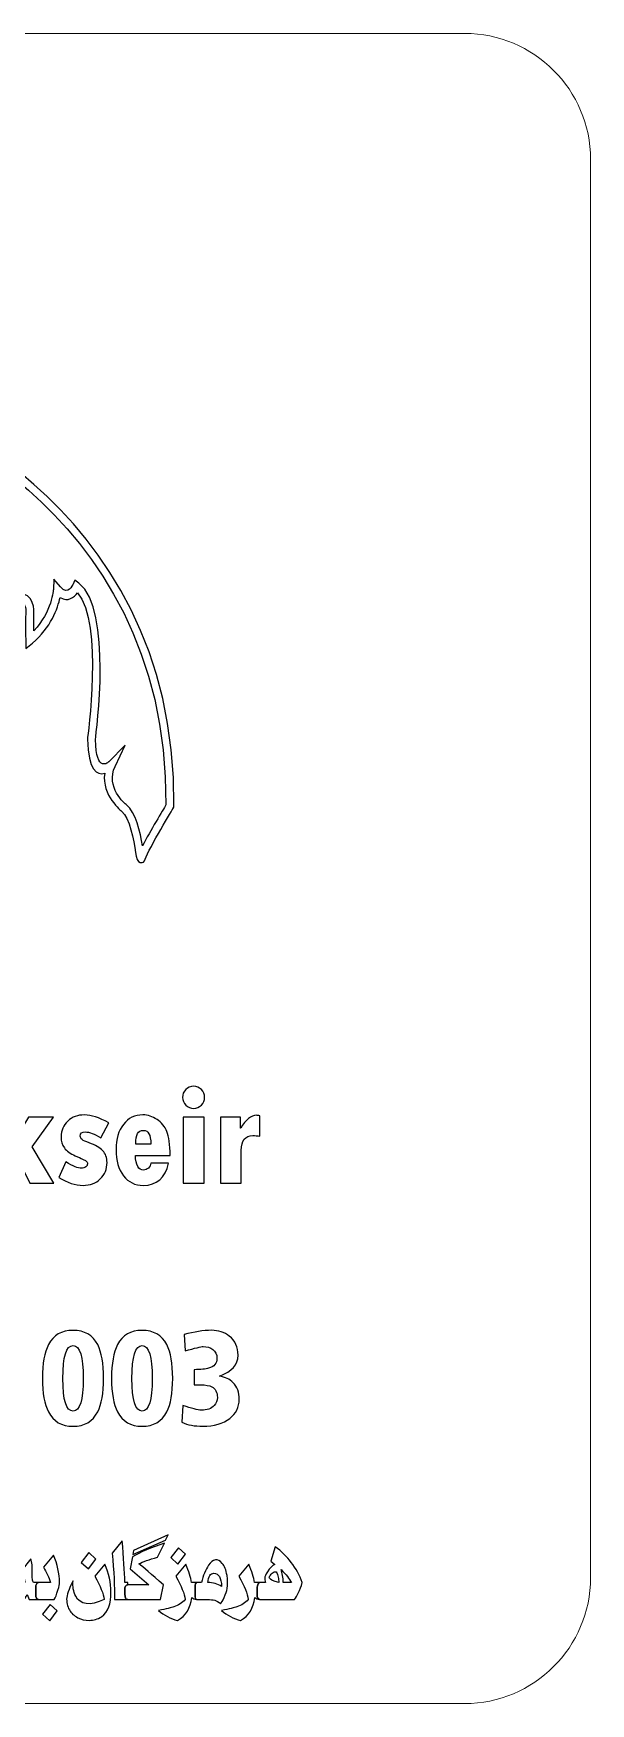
# Model space of a CAD drawing. Header units: millimetres. Extents: x -98 to 20, y -25 to 25.
# Drawn here: x -65.1 to -48.49, y -25.04 to 24.76 of the extents above; entities that cross this region are included whole.
import ezdxf

# ---------------------------------------------------------------- set-up
doc = ezdxf.new("R2010")
doc.units = ezdxf.units.MM
doc.header["$MEASUREMENT"] = 0
doc.layers.add('Layer 1', color=7, linetype='Continuous')

msp = doc.modelspace()

# ---------------------------------------------------------------- linework, layer by layer
at = {"layer": 'Layer 1', "color": 250, "lineweight": 18}
msp.add_open_spline([(-94.5401, 24.7584), (-94.5401, 24.7584), (-52.2477, 24.7584), (-52.2477, 24.7584), (-50.1802, 24.7584), (-48.4939, 23.0721), (-48.4939, 21.0046), (-48.4939, 21.0046), (-48.4939, -21.2878), (-48.4939, -21.2878), (-48.4939, -23.3553), (-50.1802, -25.0416), (-52.2477, -25.0416), (-52.2477, -25.0416), (-94.5401, -25.0416), (-94.5401, -25.0416), (-96.6076, -25.0416), (-98.2939, -23.3553), (-98.2939, -21.2878), (-98.2939, -21.2878), (-98.2939, 21.0046), (-98.2939, 21.0046), (-98.2939, 23.0721), (-96.6076, 24.7584), (-94.5401, 24.7584)], degree=3, knots=[0, 0, 0, 0, 0.125, 0.125, 0.125, 0.25, 0.25, 0.25, 0.375, 0.375, 0.375, 0.5, 0.5, 0.5, 0.625, 0.625, 0.625, 0.75, 0.75, 0.75, 0.875, 0.875, 0.875, 1, 1, 1, 1], dxfattribs=at)
at = {"layer": 'Layer 1', "color": 240}
for points, knots in [([(-69.3681, 13.9011), (-69.3681, 13.9011), (-69.3423, 13.8919), (-69.3423, 13.8919), (-69.3182, 13.8837), (-60.8168, 11.0794), (-60.9125, 1.7179), (-60.9125, 1.7179), (-60.9129, 1.685), (-60.9129, 1.685), (-60.9129, 1.685), (-60.9293, 1.6576), (-60.9293, 1.6576), (-60.9311, 1.6543), (-61.6407, 0.4813), (-61.7706, 0.1349), (-61.7891, 0.0553), (-61.8354, 0.0237), (-61.9125, 0.0373), (-61.9125, 0.0373), (-61.9153, 0.0377), (-61.9153, 0.0377), (-62.0052, 0.0556), (-62.0245, 0.1682), (-62.0541, 0.3403), (-62.1137, 0.6869), (-62.2347, 1.3886), (-62.4631, 1.5602), (-62.4631, 1.5602), (-62.4659, 1.5625), (-62.4659, 1.5625), (-62.4678, 1.564), (-63.0729, 2.0376), (-62.9751, 2.6969), (-63.1968, 2.6401), (-63.4692, 2.7671), (-63.4912, 3.7109), (-63.4912, 3.7109), (-63.4902, 3.729), (-63.4902, 3.729), (-63.4888, 3.7393), (-63.0026, 7.182), (-63.7886, 8.0814), (-63.8856, 7.948), (-64.064, 7.7886), (-64.3023, 7.9411), (-64.3738, 7.6228), (-64.5754, 7.0342), (-65.1304, 6.5819), (-65.1304, 6.5819), (-65.3255, 6.4227), (-65.3255, 6.4227), (-65.3255, 6.7442), (-65.3513, 7.1562), (-65.3245, 7.4587), (-65.3245, 7.4597), (-65.2793, 7.8324), (-65.5827, 7.835), (-65.6783, 7.8273), (-66.2406, 7.8181), (-66.3974, 8.6353), (-66.3974, 8.6353), (-66.7342, 8.2057), (-66.7342, 8.2057), (-66.7342, 8.2057), (-66.7788, 8.4729), (-66.7788, 8.4729), (-66.7789, 8.4742), (-66.8605, 8.9607), (-67.2839, 9.0399), (-67.2839, 9.0399), (-67.3012, 9.043), (-67.3012, 9.043), (-67.3012, 9.043), (-67.318, 9.0521), (-67.318, 9.0521), (-67.3201, 9.0533), (-68.0774, 9.4672), (-67.9204, 10.515), (-67.9511, 10.6596), (-68.1783, 11.6251), (-68.8751, 12.0693), (-68.789, 11.9071), (-68.7043, 11.7062), (-68.6429, 11.4857), (-68.5505, 11.1535), (-68.502, 10.7705), (-68.5674, 10.4031), (-68.5674, 10.4031), (-68.5852, 10.304), (-68.5852, 10.304), (-68.5852, 10.304), (-68.6853, 10.304), (-68.6853, 10.304), (-68.6881, 10.304), (-69.5896, 10.3043), (-70.2534, 10.9906), (-70.4348, 10.7602), (-70.8681, 10.3865), (-71.4233, 11.0947), (-71.4717, 11.128), (-71.7261, 11.294), (-71.9318, 11.2517), (-71.8647, 11.032), (-71.7544, 10.8157), (-71.5863, 10.6121), (-71.5863, 10.6121), (-71.4698, 10.4709), (-71.4698, 10.4709), (-71.4698, 10.4709), (-71.6458, 10.4206), (-71.6458, 10.4206), (-71.6468, 10.4204), (-72.044, 10.3051), (-72.4442, 10.7398), (-72.4442, 10.7398), (-72.4551, 10.7515), (-72.4551, 10.7515), (-72.4551, 10.7515), (-72.463, 10.7674), (-72.463, 10.7674), (-72.463, 10.7674), (-72.4711, 10.7865), (-72.4836, 10.8215), (-72.4836, 10.8215), (-72.4965, 10.8197), (-72.4965, 10.8197), (-72.9966, 10.1678), (-73.4804, 10.3159), (-73.7884, 10.5414), (-73.9137, 10.6328), (-74.0079, 10.7383), (-74.0598, 10.803), (-74.1049, 10.8016), (-74.152, 10.8074), (-74.1972, 10.8264), (-74.211, 10.7885), (-74.2199, 10.7674), (-74.2199, 10.7674), (-74.2199, 10.7674), (-74.228, 10.7512), (-74.228, 10.7512), (-74.228, 10.7512), (-74.2396, 10.7389), (-74.2396, 10.7389), (-74.6457, 10.3055), (-75.0466, 10.4204), (-75.0476, 10.4206), (-75.0476, 10.4206), (-75.2249, 10.4713), (-75.2249, 10.4713), (-75.2249, 10.4713), (-75.1065, 10.6124), (-75.1065, 10.6124), (-74.9501, 10.7989), (-74.8431, 10.9961), (-74.7738, 11.1967), (-74.9787, 11.2827), (-75.2688, 11.1023), (-75.336, 11.0573), (-75.8944, 10.3447), (-76.3287, 10.7237), (-76.508, 10.9523), (-77.1722, 10.2661), (-78.0747, 10.2658), (-78.0774, 10.2658), (-78.0774, 10.2658), (-78.1776, 10.2658), (-78.1776, 10.2658), (-78.1776, 10.2658), (-78.1952, 10.3646), (-78.1952, 10.3646), (-78.2608, 10.7319), (-78.2124, 11.1151), (-78.1199, 11.4474), (-78.0586, 11.668), (-77.9736, 11.8691), (-77.8873, 12.0312), (-78.5849, 11.5872), (-78.8122, 10.6216), (-78.8427, 10.4768), (-78.6852, 9.429), (-79.4436, 9.0151), (-79.4456, 9.014), (-79.4456, 9.014), (-79.4625, 9.0048), (-79.4625, 9.0048), (-79.4625, 9.0048), (-79.4798, 9.0018), (-79.4798, 9.0018), (-79.9037, 8.9225), (-79.9853, 8.436), (-79.9854, 8.4348), (-79.9854, 8.4348), (-80.0298, 8.1676), (-80.0298, 8.1676), (-80.0298, 8.1676), (-80.3677, 8.5972), (-80.3677, 8.5972), (-80.5242, 7.7799), (-81.0867, 7.7889), (-81.1825, 7.7965), (-81.4861, 7.794), (-81.441, 7.4216), (-81.441, 7.4206), (-81.4142, 7.1182), (-81.44, 6.7063), (-81.44, 6.385), (-81.44, 6.385), (-81.6352, 6.5437), (-81.6352, 6.5437), (-82.1911, 6.9962), (-82.3926, 7.5848), (-82.4639, 7.9031), (-82.7025, 7.7507), (-82.8812, 7.91), (-82.9783, 8.0434), (-83.7653, 7.1442), (-83.2782, 3.7011), (-83.2768, 3.6909), (-83.2768, 3.6909), (-83.2758, 3.6722), (-83.2758, 3.6722), (-83.2981, 2.728), (-83.571, 2.6015), (-83.7931, 2.6585), (-83.6944, 1.9994), (-84.3002, 1.5258), (-84.3021, 1.5243), (-84.3021, 1.5243), (-84.305, 1.5221), (-84.305, 1.5221), (-84.5337, 1.3504), (-84.6547, 0.6489), (-84.7143, 0.3023), (-84.7439, 0.1299), (-84.7646, 0.0172), (-84.8533, -0.0005), (-84.8533, -0.0005), (-84.856, -0.0008), (-84.856, -0.0008), (-84.9331, -0.0143), (-84.9794, 0.0172), (-84.9979, 0.0966), (-85.1282, 0.443), (-85.8383, 1.6162), (-85.8401, 1.6194), (-85.8401, 1.6194), (-85.8567, 1.6468), (-85.8567, 1.6468), (-85.8567, 1.6468), (-85.857, 1.6797), (-85.857, 1.6797), (-85.9448, 10.2595), (-78.8056, 13.3311), (-77.5941, 13.7906), (-77.9502, 13.795), (-78.2888, 13.9527), (-78.3389, 14.5139), (-78.3389, 14.5139), (-78.3528, 14.6705), (-78.3528, 14.6705), (-78.3528, 14.6705), (-78.1981, 14.6416), (-78.1981, 14.6416), (-78.1963, 14.6414), (-77.5363, 14.4983), (-77.3825, 14.9208), (-77.3825, 14.9208), (-77.3765, 14.937), (-77.3765, 14.937), (-77.3765, 14.937), (-77.367, 14.9502), (-77.367, 14.9502), (-77.3661, 14.9516), (-77.0885, 15.36), (-76.7635, 15.6015), (-76.7635, 15.6015), (-77.2939, 16.0162), (-77.2939, 16.0162), (-77.2939, 16.0162), (-77.1805, 16.111), (-77.1805, 16.111), (-77.1773, 16.1136), (-76.1384, 16.9756), (-75.0926, 16.8339), (-75.1289, 17.1229), (-75.1296, 17.6948), (-74.6719, 18.0925), (-74.6719, 18.0925), (-74.6719, 18.5607), (-74.6719, 18.5607), (-74.6719, 18.5607), (-74.1024, 18.5607), (-74.1024, 18.5607), (-74.0691, 18.7865), (-73.9378, 19.2883), (-73.4241, 19.4346), (-73.4241, 19.4346), (-73.371, 19.4496), (-73.371, 19.4496), (-73.371, 19.4496), (-73.325, 19.419), (-73.325, 19.419), (-73.3233, 19.418), (-72.7991, 19.0623), (-72.7773, 18.5607), (-72.7773, 18.5607), (-71.9281, 18.5607), (-71.9281, 18.5607), (-71.9281, 18.5607), (-71.9281, 17.986), (-71.9281, 17.986), (-71.8056, 17.8391), (-71.365, 17.2579), (-71.5902, 16.7419), (-71.1305, 16.7412), (-70.0932, 16.6668), (-69.6256, 16.0435), (-69.6256, 16.0435), (-69.5582, 15.9533), (-69.5582, 15.9533), (-69.5582, 15.9533), (-69.9707, 15.606), (-69.9707, 15.606), (-69.8192, 15.5039), (-69.5895, 15.3293), (-69.5168, 15.166), (-69.5168, 15.166), (-69.5148, 15.1619), (-69.5148, 15.1619), (-69.5141, 15.1603), (-69.2867, 14.5384), (-68.4811, 14.6654), (-68.4811, 14.6654), (-68.2836, 14.6964), (-68.2836, 14.6964), (-68.2836, 14.6964), (-68.3502, 14.5077), (-68.3502, 14.5077), (-68.351, 14.5057), (-68.5597, 13.9041), (-69.3681, 13.9011)], [0, 0, 0, 0, 0.0087719, 0.0087719, 0.0087719, 0.0175439, 0.0175439, 0.0175439, 0.0263158, 0.0263158, 0.0263158, 0.0350877, 0.0350877, 0.0350877, 0.0438596, 0.0438596, 0.0438596, 0.0526316, 0.0526316, 0.0526316, 0.0614035, 0.0614035, 0.0614035, 0.0701754, 0.0701754, 0.0701754, 0.0789474, 0.0789474, 0.0789474, 0.0877193, 0.0877193, 0.0877193, 0.0964912, 0.0964912, 0.0964912, 0.1052632, 0.1052632, 0.1052632, 0.1140351, 0.1140351, 0.1140351, 0.122807, 0.122807, 0.122807, 0.1315789, 0.1315789, 0.1315789, 0.1403509, 0.1403509, 0.1403509, 0.1491228, 0.1491228, 0.1491228, 0.1578947, 0.1578947, 0.1578947, 0.1666667, 0.1666667, 0.1666667, 0.1754386, 0.1754386, 0.1754386, 0.1842105, 0.1842105, 0.1842105, 0.1929825, 0.1929825, 0.1929825, 0.2017544, 0.2017544, 0.2017544, 0.2105263, 0.2105263, 0.2105263, 0.2192982, 0.2192982, 0.2192982, 0.2280702, 0.2280702, 0.2280702, 0.2368421, 0.2368421, 0.2368421, 0.245614, 0.245614, 0.245614, 0.254386, 0.254386, 0.254386, 0.2631579, 0.2631579, 0.2631579, 0.2719298, 0.2719298, 0.2719298, 0.2807018, 0.2807018, 0.2807018, 0.2894737, 0.2894737, 0.2894737, 0.2982456, 0.2982456, 0.2982456, 0.3070175, 0.3070175, 0.3070175, 0.3157895, 0.3157895, 0.3157895, 0.3245614, 0.3245614, 0.3245614, 0.3333333, 0.3333333, 0.3333333, 0.3421053, 0.3421053, 0.3421053, 0.3508772, 0.3508772, 0.3508772, 0.3596491, 0.3596491, 0.3596491, 0.3684211, 0.3684211, 0.3684211, 0.377193, 0.377193, 0.377193, 0.3859649, 0.3859649, 0.3859649, 0.3947368, 0.3947368, 0.3947368, 0.4035088, 0.4035088, 0.4035088, 0.4122807, 0.4122807, 0.4122807, 0.4210526, 0.4210526, 0.4210526, 0.4298246, 0.4298246, 0.4298246, 0.4385965, 0.4385965, 0.4385965, 0.4473684, 0.4473684, 0.4473684, 0.4561404, 0.4561404, 0.4561404, 0.4649123, 0.4649123, 0.4649123, 0.4736842, 0.4736842, 0.4736842, 0.4824561, 0.4824561, 0.4824561, 0.4912281, 0.4912281, 0.4912281, 0.5, 0.5, 0.5, 0.5087719, 0.5087719, 0.5087719, 0.5175439, 0.5175439, 0.5175439, 0.5263158, 0.5263158, 0.5263158, 0.5350877, 0.5350877, 0.5350877, 0.5438596, 0.5438596, 0.5438596, 0.5526316, 0.5526316, 0.5526316, 0.5614035, 0.5614035, 0.5614035, 0.5701754, 0.5701754, 0.5701754, 0.5789474, 0.5789474, 0.5789474, 0.5877193, 0.5877193, 0.5877193, 0.5964912, 0.5964912, 0.5964912, 0.6052632, 0.6052632, 0.6052632, 0.6140351, 0.6140351, 0.6140351, 0.622807, 0.622807, 0.622807, 0.6315789, 0.6315789, 0.6315789, 0.6403509, 0.6403509, 0.6403509, 0.6491228, 0.6491228, 0.6491228, 0.6578947, 0.6578947, 0.6578947, 0.6666667, 0.6666667, 0.6666667, 0.6754386, 0.6754386, 0.6754386, 0.6842105, 0.6842105, 0.6842105, 0.6929825, 0.6929825, 0.6929825, 0.7017544, 0.7017544, 0.7017544, 0.7105263, 0.7105263, 0.7105263, 0.7192982, 0.7192982, 0.7192982, 0.7280702, 0.7280702, 0.7280702, 0.7368421, 0.7368421, 0.7368421, 0.745614, 0.745614, 0.745614, 0.754386, 0.754386, 0.754386, 0.7631579, 0.7631579, 0.7631579, 0.7719298, 0.7719298, 0.7719298, 0.7807018, 0.7807018, 0.7807018, 0.7894737, 0.7894737, 0.7894737, 0.7982456, 0.7982456, 0.7982456, 0.8070175, 0.8070175, 0.8070175, 0.8157895, 0.8157895, 0.8157895, 0.8245614, 0.8245614, 0.8245614, 0.8333333, 0.8333333, 0.8333333, 0.8421053, 0.8421053, 0.8421053, 0.8508772, 0.8508772, 0.8508772, 0.8596491, 0.8596491, 0.8596491, 0.8684211, 0.8684211, 0.8684211, 0.877193, 0.877193, 0.877193, 0.8859649, 0.8859649, 0.8859649, 0.8947368, 0.8947368, 0.8947368, 0.9035088, 0.9035088, 0.9035088, 0.9122807, 0.9122807, 0.9122807, 0.9210526, 0.9210526, 0.9210526, 0.9298246, 0.9298246, 0.9298246, 0.9385965, 0.9385965, 0.9385965, 0.9473684, 0.9473684, 0.9473684, 0.9561404, 0.9561404, 0.9561404, 0.9649123, 0.9649123, 0.9649123, 0.9736842, 0.9736842, 0.9736842, 0.9824561, 0.9824561, 0.9824561, 0.9912281, 0.9912281, 0.9912281, 1, 1, 1, 1]), ([(-70.0616, 13.871), (-70.0616, 13.871), (-70.0624, 13.87), (-70.0624, 13.87), (-70.0624, 13.87), (-70.0681, 13.873), (-70.0681, 13.873), (-70.3146, 13.9478), (-70.5448, 14.0155), (-70.6028, 14.0325), (-70.6629, 14.0348), (-70.7218, 14.0333), (-70.7793, 14.0285), (-70.8342, 14.0237), (-70.8861, 14.0161), (-70.9348, 14.0059), (-70.9871, 13.9902), (-71.04, 13.9691), (-71.0928, 13.9415), (-71.2605, 13.8508), (-71.4024, 13.7008), (-71.5208, 13.5212), (-71.6044, 13.3773), (-71.7521, 13.0989), (-71.8646, 12.7511), (-71.9287, 12.5391), (-71.9715, 12.3359), (-71.9952, 12.1735), (-72.022, 11.9399), (-72.0283, 11.7154), (-71.9861, 11.4826), (-71.6471, 11.5505), (-71.2693, 11.2787), (-71.2681, 11.2779), (-71.2681, 11.2779), (-71.2579, 11.2697), (-71.2579, 11.2697), (-71.2579, 11.2697), (-71.247, 11.2558), (-71.247, 11.2558), (-70.7271, 10.579), (-70.3731, 11.2373), (-70.3721, 11.2391), (-70.3721, 11.2391), (-70.2888, 11.3965), (-70.2888, 11.3965), (-70.2888, 11.3965), (-70.1748, 11.2597), (-70.1748, 11.2597), (-69.7002, 10.6899), (-69.0394, 10.5734), (-68.7879, 10.5496), (-68.7545, 10.8463), (-68.798, 11.1519), (-68.8732, 11.4221), (-68.9995, 11.8761), (-69.1932, 12.2177), (-69.2616, 12.2411), (-69.2616, 12.2411), (-69.1911, 12.4694), (-69.1911, 12.4694), (-69.1911, 12.4694), (-69.1817, 12.4668), (-69.1817, 12.4668), (-67.9792, 12.1245), (-67.6827, 10.545), (-67.6818, 10.5405), (-67.6818, 10.5405), (-67.6782, 10.5205), (-67.6782, 10.5205), (-67.6782, 10.5205), (-67.6814, 10.4998), (-67.6814, 10.4998), (-67.8135, 9.6794), (-67.3089, 9.3263), (-67.2193, 9.2706), (-66.8765, 9.1975), (-66.7013, 8.9383), (-66.6163, 8.7429), (-66.6163, 8.7429), (-66.2131, 9.2576), (-66.2131, 9.2576), (-66.2131, 9.2576), (-66.1943, 8.9428), (-66.1943, 8.9428), (-66.1384, 7.9967), (-65.6038, 8.073), (-65.6025, 8.0731), (-65.6025, 8.0731), (-65.5857, 8.0745), (-65.5857, 8.0745), (-65.048, 8.0745), (-65.0789, 7.5251), (-65.0861, 7.4465), (-65.0861, 7.4465), (-65.0861, 6.9478), (-65.0861, 6.9478), (-64.5514, 7.5091), (-64.5032, 8.1803), (-64.5032, 8.1821), (-64.5032, 8.1821), (-64.4875, 8.4836), (-64.4875, 8.4836), (-64.4875, 8.4836), (-64.2926, 8.2532), (-64.2926, 8.2532), (-64.069, 7.9884), (-63.9241, 8.3191), (-63.9239, 8.32), (-63.9239, 8.32), (-63.8613, 8.4577), (-63.8613, 8.4577), (-63.8613, 8.4577), (-63.742, 8.3653), (-63.742, 8.3653), (-62.7324, 7.5837), (-63.2251, 3.9032), (-63.2522, 3.7061), (-63.2258, 2.6686), (-62.8569, 3.0373), (-62.8559, 3.0383), (-62.8559, 3.0383), (-62.3627, 3.5315), (-62.3627, 3.5315), (-62.3627, 3.5315), (-62.6631, 2.9021), (-62.6631, 2.9021), (-62.9584, 2.2836), (-62.3657, 1.788), (-62.3199, 1.7511), (-62.0524, 1.5498), (-61.9181, 0.9367), (-61.8454, 0.5346), (-61.6177, 0.973), (-61.2357, 1.6114), (-61.1512, 1.7519), (-61.0773, 10.9131), (-69.3955, 13.6574), (-69.4193, 13.6656), (-69.4193, 13.6656), (-69.4225, 13.667), (-69.4225, 13.667), (-69.5398, 13.7107), (-69.8086, 13.7943), (-70.0616, 13.871)], [0, 0, 0, 0, 0.0208333, 0.0208333, 0.0208333, 0.0416667, 0.0416667, 0.0416667, 0.0625, 0.0625, 0.0625, 0.0833333, 0.0833333, 0.0833333, 0.1041667, 0.1041667, 0.1041667, 0.125, 0.125, 0.125, 0.1458333, 0.1458333, 0.1458333, 0.1666667, 0.1666667, 0.1666667, 0.1875, 0.1875, 0.1875, 0.2083333, 0.2083333, 0.2083333, 0.2291667, 0.2291667, 0.2291667, 0.25, 0.25, 0.25, 0.2708333, 0.2708333, 0.2708333, 0.2916667, 0.2916667, 0.2916667, 0.3125, 0.3125, 0.3125, 0.3333333, 0.3333333, 0.3333333, 0.3541667, 0.3541667, 0.3541667, 0.375, 0.375, 0.375, 0.3958333, 0.3958333, 0.3958333, 0.4166667, 0.4166667, 0.4166667, 0.4375, 0.4375, 0.4375, 0.4583333, 0.4583333, 0.4583333, 0.4791667, 0.4791667, 0.4791667, 0.5, 0.5, 0.5, 0.5208333, 0.5208333, 0.5208333, 0.5416667, 0.5416667, 0.5416667, 0.5625, 0.5625, 0.5625, 0.5833333, 0.5833333, 0.5833333, 0.6041667, 0.6041667, 0.6041667, 0.625, 0.625, 0.625, 0.6458333, 0.6458333, 0.6458333, 0.6666667, 0.6666667, 0.6666667, 0.6875, 0.6875, 0.6875, 0.7083333, 0.7083333, 0.7083333, 0.7291667, 0.7291667, 0.7291667, 0.75, 0.75, 0.75, 0.7708333, 0.7708333, 0.7708333, 0.7916667, 0.7916667, 0.7916667, 0.8125, 0.8125, 0.8125, 0.8333333, 0.8333333, 0.8333333, 0.8541667, 0.8541667, 0.8541667, 0.875, 0.875, 0.875, 0.8958333, 0.8958333, 0.8958333, 0.9166667, 0.9166667, 0.9166667, 0.9375, 0.9375, 0.9375, 0.9583333, 0.9583333, 0.9583333, 0.9791667, 0.9791667, 0.9791667, 1, 1, 1, 1]), ([(-66.304, -6.5096), (-66.304, -6.5096), (-65.6827, -6.5096), (-65.6827, -6.5096), (-65.6827, -6.5096), (-65.6827, -8.2598), (-65.6827, -8.2598), (-65.6827, -8.2598), (-65.6721, -8.2598), (-65.6721, -8.2598), (-65.6721, -8.2598), (-65.2478, -7.557), (-65.2478, -7.557), (-65.2478, -7.557), (-64.5025, -7.557), (-64.5025, -7.557), (-64.5025, -7.557), (-65.1342, -8.4401), (-65.1342, -8.4401), (-65.1342, -8.4401), (-64.4893, -9.528), (-64.4893, -9.528), (-64.4893, -9.528), (-65.2073, -9.528), (-65.2073, -9.528), (-65.2073, -9.528), (-65.6721, -8.5663), (-65.6721, -8.5663), (-65.6721, -8.5663), (-65.6827, -8.5663), (-65.6827, -8.5663), (-65.6827, -8.5663), (-65.6827, -9.528), (-65.6827, -9.528), (-65.6827, -9.528), (-66.304, -9.528), (-66.304, -9.528), (-66.304, -9.528), (-66.304, -6.5096), (-66.304, -6.5096)], [0, 0, 0, 0, 0.0769231, 0.0769231, 0.0769231, 0.1538462, 0.1538462, 0.1538462, 0.2307692, 0.2307692, 0.2307692, 0.3076923, 0.3076923, 0.3076923, 0.3846154, 0.3846154, 0.3846154, 0.4615385, 0.4615385, 0.4615385, 0.5384615, 0.5384615, 0.5384615, 0.6153846, 0.6153846, 0.6153846, 0.6923077, 0.6923077, 0.6923077, 0.7692308, 0.7692308, 0.7692308, 0.8461538, 0.8461538, 0.8461538, 0.9230769, 0.9230769, 0.9230769, 1, 1, 1, 1]), ([(-60.6555, -6.9663), (-60.6555, -6.8751), (-60.623, -6.7968), (-60.5589, -6.7326), (-60.4947, -6.6684), (-60.4174, -6.636), (-60.3275, -6.636), (-60.2358, -6.636), (-60.158, -6.6684), (-60.0939, -6.7326), (-60.0297, -6.7968), (-59.9973, -6.8751), (-59.9973, -6.9663), (-59.9973, -7.056), (-60.0297, -7.1336), (-60.0939, -7.1987), (-60.158, -7.264), (-60.2358, -7.2958), (-60.3275, -7.2958), (-60.4157, -7.2958), (-60.4929, -7.264), (-60.5579, -7.1987), (-60.6225, -7.1336), (-60.6555, -7.056), (-60.6555, -6.9663)], [0, 0, 0, 0, 0.125, 0.125, 0.125, 0.25, 0.25, 0.25, 0.375, 0.375, 0.375, 0.5, 0.5, 0.5, 0.625, 0.625, 0.625, 0.75, 0.75, 0.75, 0.875, 0.875, 0.875, 1, 1, 1, 1]), ([(-64.1296, -8.8918), (-63.9169, -9.0174), (-63.7635, -9.0806), (-63.669, -9.0806), (-63.6175, -9.0806), (-63.5748, -9.0673), (-63.5406, -9.0404), (-63.5061, -9.0148), (-63.4892, -8.9829), (-63.4892, -8.9456), (-63.4892, -8.9056), (-63.5035, -8.8766), (-63.532, -8.858), (-63.5604, -8.8393), (-63.6674, -8.7893), (-63.8533, -8.7077), (-64.0018, -8.6424), (-64.1088, -8.5644), (-64.1746, -8.475), (-64.2406, -8.3863), (-64.2734, -8.275), (-64.2734, -8.1421), (-64.2734, -7.9523), (-64.2082, -7.7962), (-64.077, -7.6727), (-63.9465, -7.5505), (-63.7797, -7.4886), (-63.5769, -7.4886), (-63.3801, -7.4886), (-63.1382, -7.5676), (-62.8531, -7.7245), (-62.8531, -7.7245), (-63.0927, -8.168), (-63.0927, -8.168), (-63.2786, -8.0539), (-63.4311, -7.9965), (-63.549, -7.9965), (-63.652, -7.9965), (-63.7035, -8.038), (-63.7035, -8.1209), (-63.7035, -8.1608), (-63.6845, -8.1953), (-63.6466, -8.2245), (-63.6087, -8.2542), (-63.5403, -8.2864), (-63.4398, -8.3222), (-63.2528, -8.3879), (-63.1167, -8.4668), (-63.032, -8.5579), (-62.9469, -8.6495), (-62.9046, -8.7651), (-62.9046, -8.9045), (-62.9046, -9.1052), (-62.9714, -9.2685), (-63.1058, -9.3975), (-63.2402, -9.5259), (-63.4114, -9.5898), (-63.6196, -9.5898), (-63.8451, -9.5898), (-64.0869, -9.5109), (-64.3443, -9.3525), (-64.3443, -9.3525), (-64.1296, -8.8918), (-64.1296, -8.8918)], [0, 0, 0, 0, 0.047619, 0.047619, 0.047619, 0.0952381, 0.0952381, 0.0952381, 0.1428571, 0.1428571, 0.1428571, 0.1904762, 0.1904762, 0.1904762, 0.2380952, 0.2380952, 0.2380952, 0.2857143, 0.2857143, 0.2857143, 0.3333333, 0.3333333, 0.3333333, 0.3809524, 0.3809524, 0.3809524, 0.4285714, 0.4285714, 0.4285714, 0.4761905, 0.4761905, 0.4761905, 0.5238095, 0.5238095, 0.5238095, 0.5714286, 0.5714286, 0.5714286, 0.6190476, 0.6190476, 0.6190476, 0.6666667, 0.6666667, 0.6666667, 0.7142857, 0.7142857, 0.7142857, 0.7619048, 0.7619048, 0.7619048, 0.8095238, 0.8095238, 0.8095238, 0.8571429, 0.8571429, 0.8571429, 0.9047619, 0.9047619, 0.9047619, 0.952381, 0.952381, 0.952381, 1, 1, 1, 1]), ([(-61.5977, -8.9262), (-61.5977, -8.9262), (-61.0729, -8.9262), (-61.0729, -8.9262), (-61.1728, -9.3691), (-61.4224, -9.5902), (-61.8227, -9.5902), (-62.0727, -9.5902), (-62.2701, -9.4952), (-62.416, -9.3049), (-62.5619, -9.1159), (-62.6342, -8.8531), (-62.6342, -8.5191), (-62.6342, -8.2077), (-62.5619, -7.9582), (-62.416, -7.7708), (-62.2701, -7.5831), (-62.0773, -7.4887), (-61.8353, -7.4887), (-61.69, -7.4887), (-61.55, -7.5343), (-61.4157, -7.6247), (-61.2814, -7.7158), (-61.1838, -7.8358), (-61.1223, -7.9856), (-61.0604, -8.1359), (-61.0264, -8.3721), (-61.0194, -8.6946), (-61.0194, -8.6946), (-62.0585, -8.6946), (-62.0585, -8.6946), (-62.0498, -8.9876), (-61.9686, -9.134), (-61.8139, -9.134), (-61.7613, -9.134), (-61.714, -9.1147), (-61.6731, -9.0758), (-61.6313, -9.0374), (-61.6061, -8.9876), (-61.5977, -8.9262)], [0, 0, 0, 0, 0.0769231, 0.0769231, 0.0769231, 0.1538462, 0.1538462, 0.1538462, 0.2307692, 0.2307692, 0.2307692, 0.3076923, 0.3076923, 0.3076923, 0.3846154, 0.3846154, 0.3846154, 0.4615385, 0.4615385, 0.4615385, 0.5384615, 0.5384615, 0.5384615, 0.6153846, 0.6153846, 0.6153846, 0.6923077, 0.6923077, 0.6923077, 0.7692308, 0.7692308, 0.7692308, 0.8461538, 0.8461538, 0.8461538, 0.9230769, 0.9230769, 0.9230769, 1, 1, 1, 1]), ([(-62.0498, -8.3562), (-62.0498, -8.3562), (-61.5977, -8.3562), (-61.5977, -8.3562), (-61.6023, -8.2181), (-61.6213, -8.1155), (-61.6555, -8.0487), (-61.69, -7.9823), (-61.7437, -7.9494), (-61.8184, -7.9494), (-61.901, -7.9494), (-61.9603, -7.9811), (-61.996, -8.0459), (-62.0321, -8.1101), (-62.0498, -8.2137), (-62.0498, -8.3562)], [0, 0, 0, 0, 0.2, 0.2, 0.2, 0.4, 0.4, 0.4, 0.6, 0.6, 0.6, 0.8, 0.8, 0.8, 1, 1, 1, 1]), ([(-60.6378, -7.5574), (-60.6378, -7.5574), (-60.0143, -7.5574), (-60.0143, -7.5574), (-60.0143, -7.5574), (-60.0143, -9.5281), (-60.0143, -9.5281), (-60.0143, -9.5281), (-60.6378, -9.5281), (-60.6378, -9.5281), (-60.6378, -9.5281), (-60.6378, -7.5574), (-60.6378, -7.5574)], [0, 0, 0, 0, 0.25, 0.25, 0.25, 0.5, 0.5, 0.5, 0.75, 0.75, 0.75, 1, 1, 1, 1]), ([(-58.9285, -7.5573), (-58.9285, -7.5573), (-58.9285, -7.8875), (-58.9285, -7.8875), (-58.9285, -7.8875), (-58.92, -7.8875), (-58.92, -7.8875), (-58.7718, -7.6301), (-58.6156, -7.5014), (-58.451, -7.5014), (-58.4269, -7.5014), (-58.3928, -7.5057), (-58.35, -7.5145), (-58.35, -7.5145), (-58.35, -8.1249), (-58.35, -8.1249), (-58.4257, -8.1122), (-58.4961, -8.1056), (-58.5603, -8.1056), (-58.7889, -8.1056), (-58.9027, -8.2536), (-58.9027, -8.5493), (-58.9027, -8.5493), (-58.9027, -9.5281), (-58.9027, -9.5281), (-58.9027, -9.5281), (-59.5241, -9.5281), (-59.5241, -9.5281), (-59.5241, -9.5281), (-59.5241, -7.5573), (-59.5241, -7.5573), (-59.5241, -7.5573), (-58.9285, -7.5573), (-58.9285, -7.5573)], [0, 0, 0, 0, 0.0909091, 0.0909091, 0.0909091, 0.1818182, 0.1818182, 0.1818182, 0.2727273, 0.2727273, 0.2727273, 0.3636364, 0.3636364, 0.3636364, 0.4545455, 0.4545455, 0.4545455, 0.5454545, 0.5454545, 0.5454545, 0.6363636, 0.6363636, 0.6363636, 0.7272727, 0.7272727, 0.7272727, 0.8181818, 0.8181818, 0.8181818, 0.9090909, 0.9090909, 0.9090909, 1, 1, 1, 1]), ([(-64.6516, -16.3459), (-64.7705, -16.1155), (-64.8308, -15.7821), (-64.8308, -15.3444), (-64.8308, -14.9035), (-64.7705, -14.568), (-64.6516, -14.3376), (-64.503, -14.0536), (-64.2589, -13.9121), (-63.9178, -13.9121), (-63.5767, -13.9121), (-63.332, -14.0536), (-63.1839, -14.3376), (-63.0662, -14.568), (-63.0076, -14.9035), (-63.0076, -15.3444), (-63.0076, -15.7837), (-63.0662, -16.1171), (-63.1839, -16.3459), (-63.332, -16.6298), (-63.5767, -16.7719), (-63.9178, -16.7719), (-64.2589, -16.7719), (-64.503, -16.6298), (-64.6516, -16.3459)], [0, 0, 0, 0, 0.125, 0.125, 0.125, 0.25, 0.25, 0.25, 0.375, 0.375, 0.375, 0.5, 0.5, 0.5, 0.625, 0.625, 0.625, 0.75, 0.75, 0.75, 0.875, 0.875, 0.875, 1, 1, 1, 1]), ([(-62.5929, -16.3459), (-62.7119, -16.1155), (-62.7722, -15.7821), (-62.7722, -15.3444), (-62.7722, -14.9035), (-62.7119, -14.568), (-62.5929, -14.3376), (-62.4443, -14.0536), (-62.2003, -13.9121), (-61.8592, -13.9121), (-61.5181, -13.9121), (-61.2735, -14.0536), (-61.1255, -14.3376), (-61.0076, -14.568), (-60.9489, -14.9035), (-60.9489, -15.3444), (-60.9489, -15.7837), (-61.0076, -16.1171), (-61.1255, -16.3459), (-61.2735, -16.6298), (-61.5181, -16.7719), (-61.8592, -16.7719), (-62.2003, -16.7719), (-62.4443, -16.6298), (-62.5929, -16.3459)], [0, 0, 0, 0, 0.125, 0.125, 0.125, 0.25, 0.25, 0.25, 0.375, 0.375, 0.375, 0.5, 0.5, 0.5, 0.625, 0.625, 0.625, 0.75, 0.75, 0.75, 0.875, 0.875, 0.875, 1, 1, 1, 1]), ([(-60.6455, -16.1504), (-60.3818, -16.2453), (-60.1987, -16.2926), (-60.0965, -16.2926), (-59.9255, -16.2926), (-59.7966, -16.247), (-59.711, -16.1559), (-59.6486, -16.088), (-59.6173, -16.0073), (-59.6173, -15.9146), (-59.6173, -15.7594), (-59.6722, -15.6535), (-59.7807, -15.5961), (-59.8543, -15.5571), (-59.9639, -15.5373), (-60.1098, -15.5373), (-60.1098, -15.5373), (-60.3056, -15.5373), (-60.3056, -15.5373), (-60.3056, -15.5373), (-60.3056, -15.085), (-60.3056, -15.085), (-60.1109, -15.085), (-59.9684, -15.0711), (-59.8772, -15.0444), (-59.711, -14.995), (-59.6282, -14.8959), (-59.6282, -14.7471), (-59.6282, -14.6347), (-59.67, -14.5463), (-59.754, -14.4822), (-59.8307, -14.4252), (-59.9261, -14.3967), (-60.0401, -14.3967), (-60.1011, -14.3967), (-60.2814, -14.4407), (-60.5814, -14.5277), (-60.5814, -14.5277), (-60.6111, -14.0403), (-60.6111, -14.0403), (-60.3071, -13.9547), (-60.0336, -13.9119), (-59.789, -13.9119), (-59.585, -13.9119), (-59.4095, -13.9695), (-59.2613, -14.0857), (-59.0859, -14.2235), (-58.9987, -14.4138), (-58.9987, -14.656), (-58.9987, -14.9347), (-59.1824, -15.142), (-59.5504, -15.2774), (-59.5504, -15.2774), (-59.5504, -15.2828), (-59.5504, -15.2828), (-59.3858, -15.3026), (-59.2516, -15.3658), (-59.1462, -15.4731), (-59.0267, -15.5961), (-58.9664, -15.762), (-58.9664, -15.9712), (-58.9664, -16.2054), (-59.0603, -16.3938), (-59.2477, -16.5387), (-59.4448, -16.6938), (-59.7122, -16.7718), (-60.051, -16.7718), (-60.2936, -16.7718), (-60.5025, -16.7328), (-60.678, -16.6538), (-60.678, -16.6538), (-60.6455, -16.1504), (-60.6455, -16.1504)], [0, 0, 0, 0, 0.0416667, 0.0416667, 0.0416667, 0.0833333, 0.0833333, 0.0833333, 0.125, 0.125, 0.125, 0.1666667, 0.1666667, 0.1666667, 0.2083333, 0.2083333, 0.2083333, 0.25, 0.25, 0.25, 0.2916667, 0.2916667, 0.2916667, 0.3333333, 0.3333333, 0.3333333, 0.375, 0.375, 0.375, 0.4166667, 0.4166667, 0.4166667, 0.4583333, 0.4583333, 0.4583333, 0.5, 0.5, 0.5, 0.5416667, 0.5416667, 0.5416667, 0.5833333, 0.5833333, 0.5833333, 0.625, 0.625, 0.625, 0.6666667, 0.6666667, 0.6666667, 0.7083333, 0.7083333, 0.7083333, 0.75, 0.75, 0.75, 0.7916667, 0.7916667, 0.7916667, 0.8333333, 0.8333333, 0.8333333, 0.875, 0.875, 0.875, 0.9166667, 0.9166667, 0.9166667, 0.9583333, 0.9583333, 0.9583333, 1, 1, 1, 1]), ([(-63.6151, -15.3444), (-63.6151, -14.6915), (-63.7159, -14.3645), (-63.9178, -14.3645), (-64.1196, -14.3645), (-64.2204, -14.6915), (-64.2204, -15.3444), (-64.2204, -15.9959), (-64.1196, -16.3217), (-63.9178, -16.3217), (-63.7159, -16.3217), (-63.6151, -15.9959), (-63.6151, -15.3444)], [0, 0, 0, 0, 0.25, 0.25, 0.25, 0.5, 0.5, 0.5, 0.75, 0.75, 0.75, 1, 1, 1, 1]), ([(-61.5565, -15.3444), (-61.5565, -14.6915), (-61.6575, -14.3645), (-61.8592, -14.3645), (-62.061, -14.3645), (-62.1619, -14.6915), (-62.1619, -15.3444), (-62.1619, -15.9959), (-62.061, -16.3217), (-61.8592, -16.3217), (-61.6575, -16.3217), (-61.5565, -15.9959), (-61.5565, -15.3444)], [0, 0, 0, 0, 0.25, 0.25, 0.25, 0.5, 0.5, 0.5, 0.75, 0.75, 0.75, 1, 1, 1, 1]), ([(-62.6826, -21.939), (-62.6783, -21.559), (-62.7019, -21.0973), (-62.7535, -20.5543), (-62.7535, -20.5543), (-62.4495, -20.1896), (-62.4495, -20.1896), (-62.4111, -20.6822), (-62.3843, -21.0968), (-62.3696, -21.4327), (-62.3696, -21.4327), (-62.2874, -21.4327), (-62.2874, -21.4327), (-62.2874, -21.4327), (-62.2874, -21.5018), (-62.2874, -21.5018), (-62.2874, -21.5018), (-62.2905, -21.5018), (-62.2905, -21.5018), (-62.3477, -21.5018), (-62.3757, -21.5561), (-62.3757, -21.6641), (-62.3757, -21.6641), (-62.3728, -21.7747), (-62.3728, -21.7747), (-62.3728, -21.8844), (-62.3444, -21.9387), (-62.2874, -21.9387), (-62.2874, -21.9387), (-62.2874, -21.939), (-62.2874, -21.939), (-62.2874, -21.939), (-62.6826, -21.939), (-62.6826, -21.939)], [0, 0, 0, 0, 0.0909091, 0.0909091, 0.0909091, 0.1818182, 0.1818182, 0.1818182, 0.2727273, 0.2727273, 0.2727273, 0.3636364, 0.3636364, 0.3636364, 0.4545455, 0.4545455, 0.4545455, 0.5454545, 0.5454545, 0.5454545, 0.6363636, 0.6363636, 0.6363636, 0.7272727, 0.7272727, 0.7272727, 0.8181818, 0.8181818, 0.8181818, 0.9090909, 0.9090909, 0.9090909, 1, 1, 1, 1]), ([(-62.2874, -21.9387), (-62.3444, -21.9387), (-62.3728, -21.8844), (-62.3728, -21.7747), (-62.3728, -21.7747), (-62.3757, -21.6641), (-62.3757, -21.6641), (-62.3757, -21.5561), (-62.3477, -21.5018), (-62.2905, -21.5018), (-62.2905, -21.5018), (-61.661, -21.5018), (-61.661, -21.5018), (-61.661, -21.5018), (-62.2107, -21.0246), (-62.2107, -21.0246), (-62.2107, -21.0246), (-62.1462, -20.6666), (-62.1462, -20.6666), (-61.9095, -20.5262), (-61.5903, -20.3907), (-61.1883, -20.2603), (-61.1883, -20.2603), (-61.4005, -20.6775), (-61.4005, -20.6775), (-61.649, -20.7483), (-61.8362, -20.8136), (-61.9614, -20.8723), (-61.8273, -20.9731), (-61.5799, -21.1825), (-61.2191, -21.5018), (-61.2191, -21.5018), (-61.3156, -21.9387), (-61.3156, -21.9387), (-61.3156, -21.9387), (-62.2874, -21.9387), (-62.2874, -21.9387)], [0, 0, 0, 0, 0.0833333, 0.0833333, 0.0833333, 0.1666667, 0.1666667, 0.1666667, 0.25, 0.25, 0.25, 0.3333333, 0.3333333, 0.3333333, 0.4166667, 0.4166667, 0.4166667, 0.5, 0.5, 0.5, 0.5833333, 0.5833333, 0.5833333, 0.6666667, 0.6666667, 0.6666667, 0.75, 0.75, 0.75, 0.8333333, 0.8333333, 0.8333333, 0.9166667, 0.9166667, 0.9166667, 1, 1, 1, 1]), ([(-62.1348, -20.5974), (-62.1348, -20.5974), (-62.1205, -20.4768), (-62.1205, -20.4768), (-62.1205, -20.4768), (-61.0793, -20.0113), (-61.0793, -20.0113), (-61.0793, -20.0113), (-61.1632, -20.1721), (-61.1632, -20.1721), (-61.1632, -20.1721), (-62.1348, -20.5974), (-62.1348, -20.5974)], [0, 0, 0, 0, 0.25, 0.25, 0.25, 0.5, 0.5, 0.5, 0.75, 0.75, 0.75, 1, 1, 1, 1]), ([(-61.0076, -20.6875), (-61.0076, -20.6875), (-60.7795, -20.3952), (-60.7795, -20.3952), (-60.7795, -20.3952), (-60.5689, -20.5876), (-60.5689, -20.5876), (-60.5689, -20.5876), (-60.7904, -20.8804), (-60.7904, -20.8804), (-60.7904, -20.8804), (-61.0076, -20.6875), (-61.0076, -20.6875)], [0, 0, 0, 0, 0.25, 0.25, 0.25, 0.5, 0.5, 0.5, 0.75, 0.75, 0.75, 1, 1, 1, 1]), ([(-58.3498, -21.9391), (-58.4064, -21.9391), (-58.4348, -21.8842), (-58.4348, -21.7752), (-58.4348, -21.7752), (-58.4348, -21.6546), (-58.4348, -21.6546), (-58.4348, -21.5935), (-58.4282, -21.5425), (-58.414, -21.5019), (-58.3981, -21.456), (-58.3766, -21.4329), (-58.3498, -21.4329), (-58.3498, -21.4329), (-58.1809, -21.4329), (-58.1809, -21.4329), (-58.2, -21.3742), (-58.2082, -21.3286), (-58.2049, -21.2963), (-58.2049, -21.2589), (-58.177, -21.1961), (-58.1217, -21.1083), (-58.0554, -21.0013), (-57.9828, -20.9288), (-57.9045, -20.8917), (-57.9045, -20.8917), (-58.0251, -20.7983), (-58.0251, -20.7983), (-58.0251, -20.7983), (-57.8918, -20.3663), (-57.8918, -20.3663), (-57.5222, -20.6307), (-57.2534, -20.9865), (-57.0852, -21.4329), (-57.1615, -21.6631), (-57.2393, -21.8321), (-57.3183, -21.9391), (-57.3183, -21.9391), (-58.3498, -21.9391), (-58.3498, -21.9391)], [0, 0, 0, 0, 0.0769231, 0.0769231, 0.0769231, 0.1538462, 0.1538462, 0.1538462, 0.2307692, 0.2307692, 0.2307692, 0.3076923, 0.3076923, 0.3076923, 0.3846154, 0.3846154, 0.3846154, 0.4615385, 0.4615385, 0.4615385, 0.5384615, 0.5384615, 0.5384615, 0.6153846, 0.6153846, 0.6153846, 0.6923077, 0.6923077, 0.6923077, 0.7692308, 0.7692308, 0.7692308, 0.8461538, 0.8461538, 0.8461538, 0.9230769, 0.9230769, 0.9230769, 1, 1, 1, 1]), ([(-65.2209, -21.9391), (-65.2209, -21.9391), (-65.2825, -21.7893), (-65.2825, -21.7893), (-65.3301, -21.8783), (-65.3681, -21.9282), (-65.3949, -21.9391), (-65.3949, -21.9391), (-65.692, -21.9391), (-65.692, -21.9391), (-65.7486, -21.9391), (-65.7773, -21.8843), (-65.7773, -21.7753), (-65.7773, -21.7753), (-65.7773, -21.5969), (-65.7773, -21.5969), (-65.7773, -21.4872), (-65.7486, -21.4329), (-65.692, -21.4329), (-65.692, -21.4329), (-65.3543, -21.4329), (-65.3543, -21.4329), (-65.3652, -21.3396), (-65.3964, -21.2153), (-65.4474, -21.06), (-65.4474, -21.06), (-65.1745, -20.7295), (-65.1745, -20.7295), (-65.1437, -20.8149), (-65.1294, -20.9659), (-65.1326, -21.1824), (-65.134, -21.2691), (-65.1315, -21.3281), (-65.1261, -21.3607), (-65.1191, -21.4088), (-65.1014, -21.4329), (-65.0752, -21.4329), (-65.0752, -21.4329), (-64.9517, -21.4329), (-64.9517, -21.4329), (-65.0046, -21.4362), (-65.0315, -21.491), (-65.0315, -21.5968), (-65.0315, -21.5968), (-65.0315, -21.7751), (-65.0315, -21.7751), (-65.0315, -21.8848), (-65.0029, -21.939), (-64.9464, -21.939), (-64.9464, -21.939), (-64.9463, -21.939), (-64.9463, -21.939), (-64.9463, -21.939), (-64.9463, -21.9391), (-64.9463, -21.9391), (-64.9463, -21.9391), (-65.2209, -21.9391), (-65.2209, -21.9391)], [0, 0, 0, 0, 0.0526316, 0.0526316, 0.0526316, 0.1052632, 0.1052632, 0.1052632, 0.1578947, 0.1578947, 0.1578947, 0.2105263, 0.2105263, 0.2105263, 0.2631579, 0.2631579, 0.2631579, 0.3157895, 0.3157895, 0.3157895, 0.3684211, 0.3684211, 0.3684211, 0.4210526, 0.4210526, 0.4210526, 0.4736842, 0.4736842, 0.4736842, 0.5263158, 0.5263158, 0.5263158, 0.5789474, 0.5789474, 0.5789474, 0.6315789, 0.6315789, 0.6315789, 0.6842105, 0.6842105, 0.6842105, 0.7368421, 0.7368421, 0.7368421, 0.7894737, 0.7894737, 0.7894737, 0.8421053, 0.8421053, 0.8421053, 0.8947368, 0.8947368, 0.8947368, 0.9473684, 0.9473684, 0.9473684, 1, 1, 1, 1]), ([(-64.9464, -21.939), (-65.0029, -21.939), (-65.0315, -21.8848), (-65.0315, -21.7751), (-65.0315, -21.7751), (-65.0315, -21.5968), (-65.0315, -21.5968), (-65.0315, -21.4877), (-65.0029, -21.4327), (-64.9464, -21.4327), (-64.9464, -21.4327), (-64.5867, -21.4327), (-64.5867, -21.4327), (-64.641, -21.2764), (-64.7112, -21.1242), (-64.7966, -20.9749), (-64.7966, -20.9749), (-64.5012, -20.6152), (-64.5012, -20.6152), (-64.3875, -20.8861), (-64.3262, -21.1586), (-64.3169, -21.4327), (-64.3169, -21.4718), (-64.3339, -21.548), (-64.3678, -21.6626), (-64.4069, -21.7915), (-64.4442, -21.8837), (-64.4802, -21.939), (-64.4802, -21.939), (-64.9464, -21.939), (-64.9464, -21.939)], [0, 0, 0, 0, 0.1, 0.1, 0.1, 0.2, 0.2, 0.2, 0.3, 0.3, 0.3, 0.4, 0.4, 0.4, 0.5, 0.5, 0.5, 0.6, 0.6, 0.6, 0.7, 0.7, 0.7, 0.8, 0.8, 0.8, 0.9, 0.9, 0.9, 1, 1, 1, 1]), ([(-63.8389, -21.836), (-63.7019, -22.1009), (-63.4185, -22.1348), (-62.989, -21.9391), (-63.0105, -21.7664), (-63.1037, -21.534), (-63.2687, -21.2417), (-63.2687, -21.2417), (-62.9699, -20.8802), (-62.9699, -20.8802), (-62.8518, -21.161), (-62.7911, -21.4395), (-62.7869, -21.7159), (-62.7801, -22.0604), (-62.8745, -22.3077), (-63.069, -22.4563), (-63.1838, -22.5214), (-63.3056, -22.5561), (-63.4338, -22.5594), (-63.5583, -22.5616), (-63.673, -22.5352), (-63.7776, -22.4803), (-63.8862, -22.425), (-63.9692, -22.3465), (-64.0271, -22.2457), (-64.0903, -22.1388), (-64.1171, -22.0174), (-64.1073, -21.8827), (-64.077, -21.7296), (-64.014, -21.5622), (-63.9175, -21.3813), (-63.9352, -21.553), (-63.9086, -21.7044), (-63.8389, -21.836)], [0, 0, 0, 0, 0.0909091, 0.0909091, 0.0909091, 0.1818182, 0.1818182, 0.1818182, 0.2727273, 0.2727273, 0.2727273, 0.3636364, 0.3636364, 0.3636364, 0.4545455, 0.4545455, 0.4545455, 0.5454545, 0.5454545, 0.5454545, 0.6363636, 0.6363636, 0.6363636, 0.7272727, 0.7272727, 0.7272727, 0.8181818, 0.8181818, 0.8181818, 0.9090909, 0.9090909, 0.9090909, 1, 1, 1, 1]), ([(-63.6735, -20.8368), (-63.6735, -20.8368), (-63.4453, -20.5413), (-63.4453, -20.5413), (-63.4453, -20.5413), (-63.2381, -20.737), (-63.2381, -20.737), (-63.2381, -20.737), (-63.4563, -21.0282), (-63.4563, -21.0282), (-63.4563, -21.0282), (-63.6735, -20.8368), (-63.6735, -20.8368)], [0, 0, 0, 0, 0.25, 0.25, 0.25, 0.5, 0.5, 0.5, 0.75, 0.75, 0.75, 1, 1, 1, 1]), ([(-60.2383, -21.9381), (-60.2969, -21.9322), (-60.3444, -21.9128), (-60.3808, -21.8798), (-60.4142, -22.1911), (-60.5546, -22.4193), (-60.8019, -22.564), (-61.0141, -22.5033), (-61.2039, -22.4046), (-61.3722, -22.2686), (-61.1331, -22.218), (-60.9817, -22.1817), (-60.9176, -22.1595), (-60.7772, -22.111), (-60.6632, -22.0376), (-60.5754, -21.939), (-60.5969, -21.7667), (-60.6901, -21.5342), (-60.8551, -21.2419), (-60.8551, -21.2419), (-60.5579, -20.8804), (-60.5579, -20.8804), (-60.4669, -21.101), (-60.4104, -21.2852), (-60.389, -21.4326), (-60.389, -21.4326), (-60.2283, -21.4326), (-60.2283, -21.4326), (-60.2283, -21.4326), (-60.2283, -21.4332), (-60.2283, -21.4332), (-60.2283, -21.4332), (-60.2291, -21.4332), (-60.2291, -21.4332), (-60.2621, -21.4332), (-60.2785, -21.478), (-60.2785, -21.5679), (-60.2785, -21.5679), (-60.2785, -21.8104), (-60.2785, -21.8104), (-60.2785, -21.8874), (-60.2651, -21.9305), (-60.2383, -21.9381)], [0, 0, 0, 0, 0.0714286, 0.0714286, 0.0714286, 0.1428571, 0.1428571, 0.1428571, 0.2142857, 0.2142857, 0.2142857, 0.2857143, 0.2857143, 0.2857143, 0.3571429, 0.3571429, 0.3571429, 0.4285714, 0.4285714, 0.4285714, 0.5, 0.5, 0.5, 0.5714286, 0.5714286, 0.5714286, 0.6428571, 0.6428571, 0.6428571, 0.7142857, 0.7142857, 0.7142857, 0.7857143, 0.7857143, 0.7857143, 0.8571429, 0.8571429, 0.8571429, 0.9285714, 0.9285714, 0.9285714, 1, 1, 1, 1]), ([(-60.2291, -21.9392), (-60.2621, -21.9392), (-60.2785, -21.8959), (-60.2785, -21.8104), (-60.2785, -21.8104), (-60.2785, -21.5679), (-60.2785, -21.5679), (-60.2785, -21.478), (-60.2621, -21.4332), (-60.2291, -21.4332), (-60.2291, -21.4332), (-60.0909, -21.4332), (-60.0909, -21.4332), (-60.0416, -21.2263), (-59.9708, -21.0547), (-59.8787, -20.9187), (-59.7448, -20.7229), (-59.6094, -20.7031), (-59.4724, -20.8595), (-59.4037, -20.9406), (-59.3561, -21.0607), (-59.3292, -21.2193), (-59.3068, -21.3574), (-59.3046, -21.4889), (-59.3226, -21.6145), (-59.3347, -21.6852), (-59.3643, -21.7732), (-59.4126, -21.8779), (-59.4577, -21.9766), (-59.4943, -22.0385), (-59.5222, -22.0642), (-59.58, -22.0104), (-59.6378, -21.9759), (-59.6971, -21.9601), (-59.7466, -21.9457), (-59.8234, -21.9392), (-59.9285, -21.9392), (-59.9285, -21.9392), (-60.2291, -21.9392), (-60.2291, -21.9392)], [0, 0, 0, 0, 0.0769231, 0.0769231, 0.0769231, 0.1538462, 0.1538462, 0.1538462, 0.2307692, 0.2307692, 0.2307692, 0.3076923, 0.3076923, 0.3076923, 0.3846154, 0.3846154, 0.3846154, 0.4615385, 0.4615385, 0.4615385, 0.5384615, 0.5384615, 0.5384615, 0.6153846, 0.6153846, 0.6153846, 0.6923077, 0.6923077, 0.6923077, 0.7692308, 0.7692308, 0.7692308, 0.8461538, 0.8461538, 0.8461538, 0.9230769, 0.9230769, 0.9230769, 1, 1, 1, 1]), ([(-58.3653, -21.9375), (-58.4214, -21.9312), (-58.467, -21.9118), (-58.5022, -21.8798), (-58.5356, -22.1912), (-58.676, -22.4195), (-58.9232, -22.5641), (-59.1355, -22.5028), (-59.3253, -22.4046), (-59.4936, -22.2686), (-59.2546, -22.2181), (-59.1032, -22.1815), (-59.039, -22.159), (-58.8986, -22.1105), (-58.7847, -22.0376), (-58.6969, -21.939), (-58.7183, -21.7668), (-58.8114, -21.5343), (-58.9764, -21.2419), (-58.9764, -21.2419), (-58.6793, -20.88), (-58.6793, -20.88), (-58.5883, -21.1011), (-58.5317, -21.2853), (-58.5105, -21.4327), (-58.5105, -21.4327), (-58.3498, -21.4327), (-58.3498, -21.4327), (-58.3498, -21.4327), (-58.3498, -21.4329), (-58.3498, -21.4329), (-58.3766, -21.4329), (-58.3981, -21.456), (-58.414, -21.5019), (-58.4282, -21.5425), (-58.4348, -21.5935), (-58.4348, -21.6546), (-58.4348, -21.6546), (-58.4348, -21.7752), (-58.4348, -21.7752), (-58.4348, -21.8738), (-58.4115, -21.928), (-58.3653, -21.9375)], [0, 0, 0, 0, 0.0714286, 0.0714286, 0.0714286, 0.1428571, 0.1428571, 0.1428571, 0.2142857, 0.2142857, 0.2142857, 0.2857143, 0.2857143, 0.2857143, 0.3571429, 0.3571429, 0.3571429, 0.4285714, 0.4285714, 0.4285714, 0.5, 0.5, 0.5, 0.5714286, 0.5714286, 0.5714286, 0.6428571, 0.6428571, 0.6428571, 0.7142857, 0.7142857, 0.7142857, 0.7857143, 0.7857143, 0.7857143, 0.8571429, 0.8571429, 0.8571429, 0.9285714, 0.9285714, 0.9285714, 1, 1, 1, 1]), ([(-59.718, -21.1534), (-59.8226, -21.1534), (-59.8841, -21.2467), (-59.9012, -21.4332), (-59.7483, -21.4332), (-59.6112, -21.4726), (-59.4898, -21.5521), (-59.5036, -21.2861), (-59.58, -21.1534), (-59.718, -21.1534)], [0, 0, 0, 0, 0.3333333, 0.3333333, 0.3333333, 0.6666667, 0.6666667, 0.6666667, 1, 1, 1, 1]), ([(-57.8052, -21.2673), (-57.8244, -21.1581), (-57.8534, -21.105), (-57.8918, -21.1083), (-57.9324, -21.1115), (-57.9732, -21.1357), (-58.0141, -21.1806), (-58.0504, -21.2213), (-58.0685, -21.2535), (-58.0685, -21.2772), (-58.0685, -21.3167), (-58.0212, -21.3545), (-57.9269, -21.3912), (-57.8808, -21.4095), (-57.8343, -21.423), (-57.7876, -21.4329), (-57.7894, -21.377), (-57.7954, -21.3221), (-57.8052, -21.2673)], [0, 0, 0, 0, 0.1666667, 0.1666667, 0.1666667, 0.3333333, 0.3333333, 0.3333333, 0.5, 0.5, 0.5, 0.6666667, 0.6666667, 0.6666667, 0.8333333, 0.8333333, 0.8333333, 1, 1, 1, 1]), ([(-57.4114, -21.4329), (-57.4692, -21.3171), (-57.5704, -21.189), (-57.7154, -21.0473), (-57.6819, -21.1488), (-57.6605, -21.2777), (-57.6512, -21.4329), (-57.6512, -21.4329), (-57.4114, -21.4329), (-57.4114, -21.4329)], [0, 0, 0, 0, 0.3333333, 0.3333333, 0.3333333, 0.6666667, 0.6666667, 0.6666667, 1, 1, 1, 1]), ([(-64.8308, -22.376), (-64.8308, -22.376), (-64.6026, -22.0836), (-64.6026, -22.0836), (-64.6026, -22.0836), (-64.392, -22.2763), (-64.392, -22.2763), (-64.392, -22.2763), (-64.6136, -22.569), (-64.6136, -22.569), (-64.6136, -22.569), (-64.8308, -22.376), (-64.8308, -22.376)], [0, 0, 0, 0, 0.25, 0.25, 0.25, 0.5, 0.5, 0.5, 0.75, 0.75, 0.75, 1, 1, 1, 1])]:
    msp.add_open_spline(points, degree=3, knots=knots, dxfattribs=at)

doc.saveas('drawing.dxf')
